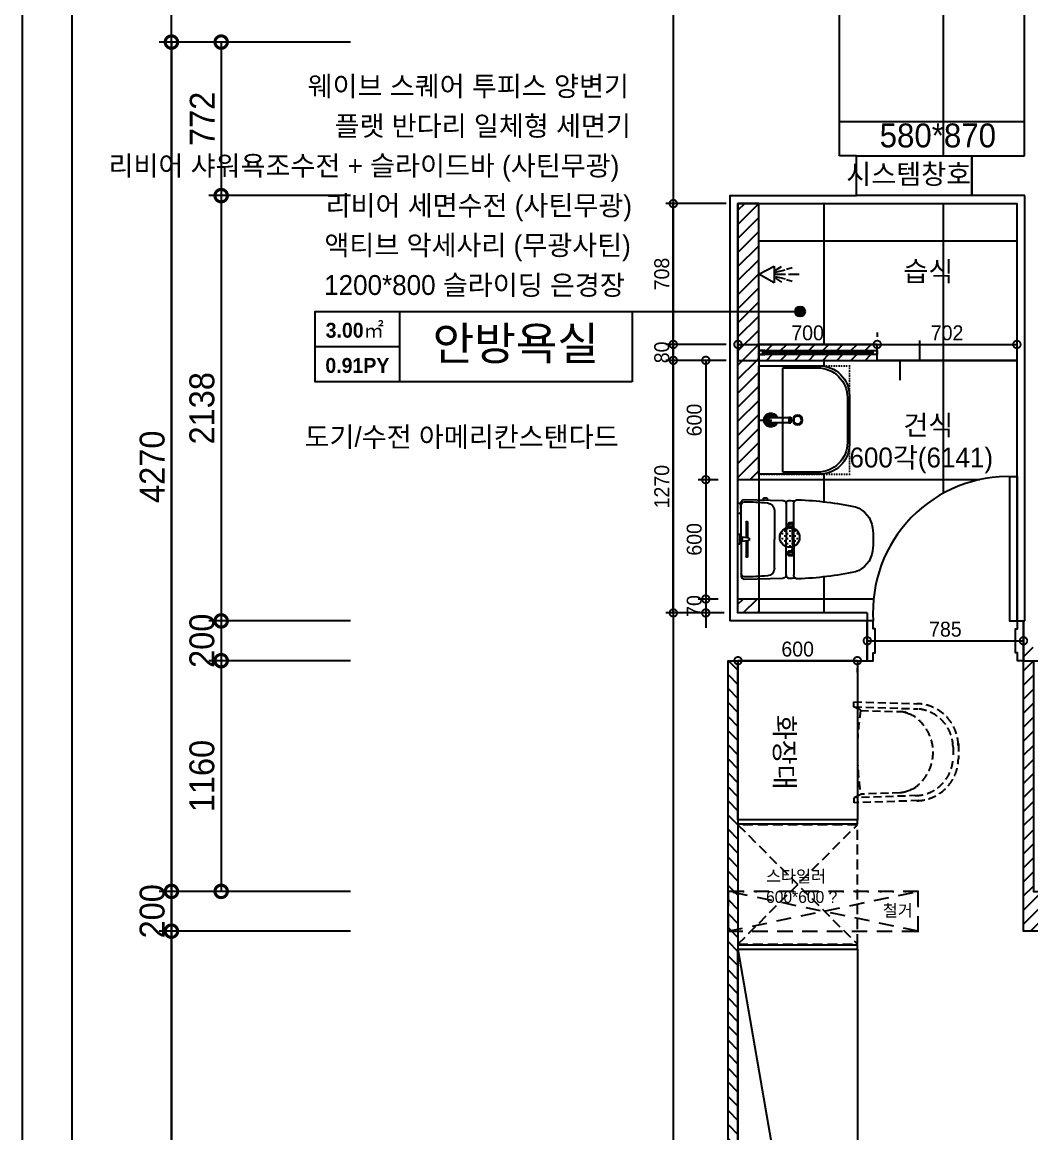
# Model space of a CAD drawing. Header units: inches. Extents: x 15866 to 103813, y -56635 to -28561.
# Drawn here: x 16366 to 21436, y -37636 to -32053 of the extents above; entities that cross this region are included whole.
import ezdxf
from ezdxf.enums import TextEntityAlignment as Align

# ---------------------------------------------------------------- set-up
doc = ezdxf.new("R2010")
doc.units = ezdxf.units.IN
doc.header["$LTSCALE"] = 50
doc.header["$MEASUREMENT"] = 0
for name, pattern in [('DASHEDX2', [1.5, 1, -0.5]), ('DH-HID2', [1.2, 0.8, -0.4]), ('DOT', [0.25, 0, -0.25]), ('HID', [2.5, 1.5, -1]), ('HIDDEN', [0.375, 0.25, -0.125])]:
    doc.linetypes.add(name, pattern=pattern)
for name, color, linetype in [('0-ELC TEXT', 7, 'Continuous'), ('03-TEXT', 3, 'Continuous'), ('03-WAL NEW', 3, 'Continuous'), ('04-WIN', 4, 'Continuous'), ('06-FUR', 6, 'Continuous'), ('07-DIM WAL', 5, 'Continuous'), ('08-HAT', 8, 'Continuous'), ('2-con', 2, 'Continuous'), ('3.기호.계단선', 30, 'Continuous'), ('BATH', 4, 'Continuous'), ('CO-BATH', 6, 'Continuous'), ('CO-DO-FR', 7, 'Continuous'), ('CO-DOOR', 8, 'Continuous'), ('fin', 5, 'Continuous'), ('FORM(YOURNAME)-11', 1, 'Continuous'), ('FU-FURM', 251, 'DH-HID2'), ('HL', 6, 'HIDDEN'), ('TOILET-1', 6, 'Continuous')]:
    doc.layers.add(name, color=color, linetype=linetype)
doc.styles.add('YOURNAME', font='HY울릉도M.TTF')
doc.styles.add('넥슨고딕', font='NEXONLv1GothicBold.ttf')
doc.styles.add('스타일1', font='HY울릉도M.TTF')
doc.styles.add('코레일둥고', font='Korail_Round_Gothic_Medium.ttf')
doc.dimstyles.new('30', dxfattribs={"dimscale": 30, "dimtxt": 2.5, "dimasz": 2.5, "dimexe": 1.25, "dimexo": 2, "dimtad": 1, "dimdec": 0, "dimtxsty": '스타일1', "dimblk": 'DOTSMALL', "dimcen": 2.5, "dimclrd": 1, "dimclre": 1, "dimclrt": 7, "dimadec": 0, "dimazin": 0, "dimtfac": 1, "dimtdec": 0, "dimtix": 1, "dimtmove": 0, "dimatfit": 3, "dimldrblk": 'DOTSMALL', "dimfxl": 1.25, "dimarcsym": 0})
doc.dimstyles.new('50', dxfattribs={"dimscale": 50, "dimtxt": 2.5, "dimasz": 2.5, "dimexe": 1.25, "dimexo": 2, "dimtad": 1, "dimdec": 0, "dimtxsty": '스타일1', "dimblk": 'DOTSMALL', "dimcen": 2.5, "dimclrd": 1, "dimclre": 1, "dimclrt": 2, "dimadec": 0, "dimazin": 0, "dimtfac": 1, "dimtdec": 0, "dimtix": 1, "dimtmove": 0, "dimatfit": 3, "dimldrblk": 'DOTSMALL', "dimfxl": 1.25, "dimarcsym": 0})
pattern_1 = [(45, (0, 0), (-35.35534, 35.35534), [])]
pattern_2 = [(0, (23997, -31952.56), (0, 600), []), (90, (23997, -31952.56), (-600, 4e-14), [])]

# ---------------------------------------------------------------- blocks, each defined once
blk = doc.blocks.new('FORM-PLAN')
at = {"layer": 'Defpoints', "color": 158}
for points in [[(-71444, -2285), (10556, -2285), (10556, 55115), (-71444, 55115)], [(-69444, 53115), (-64, 53115), (-64, 1215), (-69444, 1215)]]:
    blk.add_lwpolyline(points, close=True, dxfattribs=at)
at = {"layer": 'FORM(YOURNAME)-11', "color": 250}
blk.add_lwpolyline([(-72444, -3285), (11556, -3285), (11556, 56115), (-72444, 56115)], close=True, dxfattribs=at)
at = {"layer": 'FORM(YOURNAME)-11', "color": 3, "style": 'YOURNAME'}
for tag, height, p in [('1', 450, (9905, 18188)), ('2', 450, (9905, 17544)), ('3', 450, (9905, 16257)), ('4', 450, (9905, 14326)), ('5', 515, (9905, 12009)), ('6', 515, (9905, 9757)), ('7', 515, (9905, 7504)), ('8', 515, (9905, 5252)), ('9', 515, (9905, 2999)), ('10', 515, (5655, 811)), ('11', 515, (9905, 747)), ('12', 515, (5655, -1441)), ('13', 515, (9905, -1441))]:
    blk.add_attdef(tag, text='', height=height, dxfattribs=at).set_placement(p, align=Align.MIDDLE_RIGHT)
blk = doc.blocks.new('vudausewh')
at = {"layer": '3.기호.계단선'}
h = blk.add_hatch(dxfattribs=at)
h.set_pattern_fill('CROSS', color=256, scale=50)
h.set_pattern_definition([(0, (11060, 1777), (12.5, 12.5), [6.25, -18.75]), (90, (11063.125, 1773.875), (-12.5, 12.5), [6.25, -18.75])])
edge = h.paths.add_edge_path()
edge.add_arc((20224, -34642.6), 50, -180, 180, ccw=False)
at = {"layer": '04-WIN'}
blk.add_lwpolyline([(21139, -32924.6), (20559, -32924.6), (20559, -32723.7), (21139, -32723.7)], close=True, dxfattribs=at)
at = {"layer": '2-con'}
for p, q in [((19639, -30697.6), (19639, -41674.6)), ((20474, -32723.7), (20474, -31687.6)), ((21404, -32723.7), (21404, -31952.6)), ((20559, -32723.7), (20474, -32723.7)), ((20559, -32924.6), (20559, -32723.7)), ((21139, -32924.6), (21139, -32723.7)), ((21139, -32723.7), (21404, -32723.7)), ((21406, -32924.6), (21139, -32924.6)), ((21406, -35062.6), (21406, -32924.6)), ((20614, -35262.6), (20614, -35062.6)), ((19914, -40202.6), (19914, -35262.6)), ((19914, -35262.6), (20614, -35262.6))]:
    blk.add_line(p, q, dxfattribs=at)
for points in [[(20614, -35062.6), (19924, -35062.6), (19924, -32924.6), (20559, -32924.6)], [(21399, -35262.6), (21399, -35062.6), (21406, -35062.6)], [(21399, -35262.6), (22394, -35262.6), (22394, -35127.6), (21582, -35127.6)]]:
    blk.add_lwpolyline(points, dxfattribs=at)
at = {"layer": '3.기호.계단선', "color": 10, "linetype": 'DOT', "ltscale": 5}
blk.add_lwpolyline([(20869, -36422.6), (19914, -36422.6), (19914, -36622.6), (20869, -36622.6)], close=True, dxfattribs=at)
at = {"layer": '3.기호.계단선'}
blk.add_circle((20224, -34642.6), 50, dxfattribs=at)
at = {"layer": '04-WIN', "style": '코레일둥고'}
blk.add_text('580*870', height=120, dxfattribs=at).set_placement((20676.1, -32681.8))
blk = doc.blocks.new('_DOTSMALL')
at = {"color": 0, "linetype": 'ByBlock', "const_width": 0.5}
blk.add_lwpolyline([(-0.0625, 0, 1), (0.0625, 0, 1)], format="xyb", close=True, dxfattribs=at)
blk = doc.blocks.new('*D38')
at = {"layer": '07-DIM WAL', "color": 1, "lineweight": -2, "transparency": 16777216}
for p, q in [((20614, -35162.6), (21399, -35162.6)), ((20614, -35222.6), (20614, -35200.1)), ((21399, -35222.6), (21399, -35200.1))]:
    blk.add_line(p, q, dxfattribs=at)
at = {"layer": 'Defpoints', "color": 0, "transparency": 16777216}
for p in [(20614, -35162.6), (21399, -35162.6), (21399, -35162.6)]:
    blk.add_point(p, dxfattribs=at)
at = {"layer": '07-DIM WAL', "color": 1, "lineweight": -2, "transparency": 16777216, "xscale": 75, "yscale": 75, "zscale": 75, "rotation": 180}
blk.add_blockref('_DOTSMALL', (20614, -35162.6), dxfattribs=at)
at = {"layer": '07-DIM WAL', "color": 1, "lineweight": -2, "transparency": 16777216, "xscale": 75, "yscale": 75, "zscale": 75}
blk.add_blockref('_DOTSMALL', (21399, -35162.6), dxfattribs=at)
at = {"layer": '07-DIM WAL', "color": 7, "transparency": 16777216, "insert": (21006.5, -35104.8), "char_height": 75, "attachment_point": 5, "style": '스타일1'}
blk.add_mtext('785', dxfattribs=at)
blk = doc.blocks.new('F-122')
at = {"layer": 'FU-FURM'}
for p, q in [((-44.5, 507.6), (33.4, 507.7)), ((-26.5, 482.3), (26.6, 482.3)), ((-253.8, -17.2), (-244.1, 296.9)), ((-228.4, -17.2), (-218.5, 303.3)), ((-183.3, 281.4), (-185.5, 277.2)), ((182.6, 281.9), (184.8, 277.6)), ((217.8, 301.5), (228.5, -16.6)), ((243, 308.1), (253.9, -16.6)), ((-203.2, 225.1), (-203.6, 221.9)), ((-202.7, 228.2), (-203.2, 225.1)), ((-202.1, 231.5), (-202.7, 228.2)), ((-201.3, 234.9), (-202.1, 231.5)), ((-200.3, 238.5), (-201.3, 234.9)), ((-199.2, 242.4), (-200.3, 238.5)), ((-197.7, 246.9), (-199.2, 242.4)), ((-196, 251.7), (-197.7, 246.9)), ((-194.1, 256.9), (-196, 251.7)), ((-192.1, 262.1), (-194.1, 256.9)), ((-189.9, 267.4), (-192.1, 262.1)), ((-187.7, 272.4), (-189.9, 267.4)), ((-185.5, 277.2), (-187.7, 272.4)), ((184.8, 277.6), (187.1, 272.9)), ((187.1, 272.9), (189.3, 267.8)), ((189.3, 267.8), (191.4, 262.6)), ((191.4, 262.6), (193.5, 257.3)), ((193.5, 257.3), (195.4, 252.2)), ((195.4, 252.2), (197.1, 247.4)), ((197.1, 247.4), (198.6, 242.9)), ((198.6, 242.9), (199.8, 239)), ((199.8, 239), (200.7, 235.4)), ((200.7, 235.4), (201.5, 232)), ((201.5, 232), (202.1, 228.7)), ((202.1, 228.7), (202.6, 225.6)), ((202.6, 225.6), (203, 222.4)), ((-210.5, 16.6), (-204.3, 215.2)), ((-203.9, 218.6), (-204.3, 215.2)), ((-203.6, 221.9), (-203.9, 218.6)), ((203, 222.4), (203.4, 219.1)), ((203.4, 219.1), (203.8, 215.7)), ((203.8, 215.7), (210.4, 17.1)), ((-211.6, 16.7), (-228.4, -17.2)), ((211.5, 17.2), (228.5, -16.6)), ((-228.4, -17.2), (-253.8, -17.2)), ((253.9, -16.6), (228.5, -16.6))]:
    blk.add_line(p, q, dxfattribs=at)
for centre, radius, start, end in [((-30.8, 294), 213.6, 90.9092, 178.7855), ((30.1, 294.1), 213.6, 1.3567, 89.233), ((-24.5, 286.7), 194.3, 90.9092, 178.7854), ((23.8, 286.8), 194.3, 1.3565, 89.233), ((-0.2, 162.3), 218.5, 33.195, 146.9472), ((-0.2, 162.3), 218.5, 158.3494, 158.4722), ((-0.2, 162.3), 218.5, 21.67, 21.7928), ((-1.7, 1330.6), 1330.6, 260.9232, 279.2189)]:
    blk.add_arc(centre, radius, start, end, dxfattribs=at)
blk = doc.blocks.new('AC-8')
at = {"layer": 'BATH'}
for p, q in [((-50.8, 54), (-0.1, 142.7)), ((-0.1, 142.7), (45.4, 54)), ((45.4, 54), (-50.8, 54)), ((-24.7, 46.5), (-46.3, 12.2)), ((-13.5, 47.3), (-27.7, -7.9)), ((-1.6, 49.5), (-1.6, -10.8)), ((10.4, 47.3), (24.5, -7.9)), ((21.6, 46.5), (43.2, 12.2)), ((-31.4, -16.2), (-41.1, -49)), ((-1.6, -27.3), (-1.6, -88.5)), ((28.3, -16.2), (38, -49))]:
    blk.add_line(p, q, dxfattribs=at)
blk = doc.blocks.new('A$C4B2D31F0')
at = {"layer": 'fin', "color": 4}
for p, q in [((185, 690.9), (20.4, 690.9)), ((37.2, 692.3), (24.7, 692.3)), ((37.2, 692.3), (49.7, 692.3)), ((200.9, 690.9), (365.5, 690.9)), ((47.7, 523.7), (192.9, 523.7)), ((338.2, 523.7), (192.9, 523.7)), ((12.6, 465.9), (192.9, 465.9)), ((373.3, 465.9), (192.9, 465.9)), ((192.9, 426.6), (13.7, 426.6)), ((192.9, 426.6), (372.2, 426.6))]:
    blk.add_line(p, q, dxfattribs=at)
for points in [[(20.4, 690.9), (7.9, 690.9, 0.421209), (-7.1, 675.5), (-2.4, 480.5, 0.001659)], [(365.5, 690.9), (378, 690.9, -0.421209), (392.9, 675.5), (388.3, 480.5, -0.001659)], [(12.6, 465.9, 0.371724), (-1.8, 451.2, 0.003515), (-1, 420.3, 0.320541)], [(373.3, 465.9, -0.371724), (387.7, 451.2, -0.003515), (386.9, 420.3, -0.320541)]]:
    blk.add_lwpolyline(points, format="xyb", dxfattribs=at)
for centre, radius, start, end in [((1004.3, 663.1), 1000, 179.3116, 185.9437), ((20.4, 674.9), 16, 90, 179.3116), ((24.7, 707.3), 15, 180, 270), ((49.7, 707.3), 15, 270, 0), ((365.5, 674.9), 16, 0.6884, 90), ((-618.4, 663.1), 1000, 354.0563, 0.6884), ((49.4, 563.7), 40, 185.9437, 267.5129), ((336.5, 563.7), 40, 272.4871, 354.0563), ((12.6, 480.9), 15, 181.3651, 270), ((373.3, 480.9), 15, 270, 358.6349), ((13.7, 406.6), 20, 90, 182.3333), ((1838.6, 488.1), 1846.7, 182.5538, 191.5978), ((-1452.7, 488.1), 1846.7, 348.4022, 357.4462), ((372.2, 406.6), 20, 357.6667, 90), ((148.7, 156.2), 125.5, 198.2964, 263.4241), ((237.2, 156.2), 125.5, 276.5759, 341.7036), ((192.9, 433.2), 405.9, 261.6993, 270), ((192.9, 433.2), 405.9, 270, 278.3007)]:
    blk.add_arc(centre, radius, start, end, dxfattribs=at)
at = {"layer": 'HL', "linetype": 'Continuous'}
for p, q in [((168.9, 697.3), (168.9, 707.3)), ((168.9, 697.3), (216.9, 697.3)), ((186, 692.5), (180.6, 697.3)), ((181.6, 685.5), (186, 692.5)), ((187, 651.2), (181.6, 685.5)), ((181.6, 685.5), (204.3, 685.5)), ((186, 692.5), (199.9, 692.5)), ((198.9, 651.2), (204.3, 685.5)), ((199.9, 692.5), (205.3, 697.3)), ((204.3, 685.5), (199.9, 692.5)), ((216.9, 697.3), (216.9, 707.3)), ((106.4, 666.3), (184.4, 666.3)), ((106.4, 659.3), (185.5, 659.3)), ((187, 651.2), (198.9, 651.2)), ((200.4, 659.3), (279.4, 659.3)), ((201.4, 666.3), (279.4, 666.3)), ((-16, 576.9), (-16, 564.8)), ((-12, 580.9), (-4.8, 580.9)), ((-12, 560.8), (-4.3, 560.8)), ((192.9, 433.7), (146.6, 433.7)), ((192.9, 433.7), (239.3, 433.7))]:
    blk.add_line(p, q, dxfattribs=at)
for points in [[(110.4, 426.6), (110.4, 450.8, -0.414214), (114.4, 454.8), (130.9, 454.8, -0.414214), (134.9, 450.8), (134.9, 435.2), (134.9, 426.6)], [(275.5, 426.6), (275.5, 450.8, 0.414214), (271.5, 454.8), (255, 454.8, 0.414214), (251, 450.8), (251, 435.2), (251, 426.6)], [(134.9, 435.2), (144.6, 435.2, -0.414214), (146.6, 433.2), (146.6, 426.6)], [(251, 435.2), (241.3, 435.2, 0.414214), (239.3, 433.2), (239.3, 426.6)]]:
    blk.add_lwpolyline(points, format="xyb", dxfattribs=at)
for centre in [(122.9, 440.9), (262.9, 440.9)]:
    blk.add_circle(centre, 8, dxfattribs=at)
for centre, radius, start, end in [((106.4, 662.8), 3.5, 90, 270), ((279.4, 662.8), 3.5, 270, 90), ((-12, 576.9), 4, 90, 180), ((-12, 564.8), 4, 180, 270)]:
    blk.add_arc(centre, radius, start, end, dxfattribs=at)
blk = doc.blocks.new('B-003')
blk.add_line((0, 0), (0, -65))
at = {"layer": 'CO-BATH'}
for p, q in [((272.5, 0), (-272.5, 0)), ((272.5, -305), (272.5, 0)), ((-272.5, 0), (-272.5, -305)), ((-122.5, -455), (122.5, -455))]:
    blk.add_line(p, q, dxfattribs=at)
at = {"layer": 'CO-BATH', "color": 8}
for p, q in [((-12.5, -60), (-12.5, -150.5)), ((12.5, -60), (12.5, -150.5)), ((-262.5, -120), (-262.5, -295)), ((262.5, -120), (-262.5, -120)), ((-14.5, -155.5), (-14.5, -160.5)), ((-14.5, -160.5), (14.5, -160.5)), ((-13.5, -150.5), (-13.5, -155.5)), ((13.5, -150.5), (13.5, -155.5)), ((14.5, -155.5), (14.5, -160.5)), ((262.5, -295), (262.5, -120)), ((-112.5, -445), (112.5, -445))]:
    blk.add_line(p, q, dxfattribs=at)
at = {"layer": 'CO-BATH', "color": 251}
for p, q in [((-14.5, -155.5), (14.5, -155.5)), ((-13.5, -150.5), (13.5, -150.5))]:
    blk.add_line(p, q, dxfattribs=at)
at = {"layer": 'CO-BATH', "color": 8, "linetype": 'DOT'}
blk.add_lwpolyline([(-272.5, -455), (272.5, -455), (272.5, 0), (-272.5, 0)], close=True, dxfattribs=at)
at = {"layer": 'CO-BATH', "color": 8}
blk.add_circle((0, -195), 25, dxfattribs=at)
at = {"layer": 'CO-BATH', "color": 251}
blk.add_circle((0, -195), 20, dxfattribs=at)
at = {"layer": 'CO-BATH', "color": 8}
for centre, radius, start, end in [((0, -60), 35, 290.9248, 249.0751), ((0, -60), 12.5, 360, 180), ((-112.5, -295), 150, 180, 270), ((112.5, -295), 150, 270, 0)]:
    blk.add_arc(centre, radius, start, end, dxfattribs=at)
at = {"layer": 'CO-BATH', "color": 251}
for radius, start, end in [(30, 294.6243, 245.3757), (25, 300, 240), (18, 313.9829, 226.017)]:
    blk.add_arc((0, -60), radius, start, end, dxfattribs=at)
at = {"layer": 'CO-BATH'}
for centre, start, end in [((-122.5, -305), 180, 270), ((122.5, -305), 270, 0)]:
    blk.add_arc(centre, 150, start, end, dxfattribs=at)
blk = doc.blocks.new('*D50')
at = {"layer": '07-DIM WAL', "color": 1, "lineweight": -2, "transparency": 16777216}
for p, q in [((18016.5, -32152.6), (17054, -32152.6)), ((17116.5, -32152.6), (17116.5, -36422.6)), ((18016.5, -36422.6), (17054, -36422.6))]:
    blk.add_line(p, q, dxfattribs=at)
at = {"layer": 'Defpoints', "color": 0, "transparency": 16777216}
for p in [(18116.5, -32152.6), (17116.5, -36422.6), (18116.5, -36422.6)]:
    blk.add_point(p, dxfattribs=at)
at = {"layer": '07-DIM WAL', "color": 1, "lineweight": -2, "transparency": 16777216, "xscale": 125, "yscale": 125, "zscale": 125}
for p, rotation in [((17116.5, -32152.6), 90), ((17116.5, -36422.6), 270)]:
    blk.add_blockref('_DOTSMALL', p, dxfattribs=dict(at, rotation=rotation))
at = {"layer": '07-DIM WAL', "color": 2, "transparency": 16777216, "insert": (17020.2, -34287.6), "char_height": 125, "attachment_point": 5, "rotation": 90, "style": '스타일1'}
blk.add_mtext('4270', dxfattribs=at)
blk = doc.blocks.new('*D51')
at = {"layer": '07-DIM WAL', "color": 1, "lineweight": -2, "transparency": 16777216}
for p, q in [((18016.5, -32152.6), (17304, -32152.6)), ((17366.5, -32152.6), (17366.5, -32924.6)), ((18016.5, -32924.6), (17304, -32924.6))]:
    blk.add_line(p, q, dxfattribs=at)
at = {"layer": 'Defpoints', "color": 0, "transparency": 16777216}
for p in [(18116.5, -32152.6), (17366.5, -32924.6), (18116.5, -32924.6)]:
    blk.add_point(p, dxfattribs=at)
at = {"layer": '07-DIM WAL', "color": 1, "lineweight": -2, "transparency": 16777216, "xscale": 125, "yscale": 125, "zscale": 125}
for p, rotation in [((17366.5, -32152.6), 90), ((17366.5, -32924.6), 270)]:
    blk.add_blockref('_DOTSMALL', p, dxfattribs=dict(at, rotation=rotation))
at = {"layer": '07-DIM WAL', "color": 2, "transparency": 16777216, "insert": (17271.4, -32538.6), "char_height": 125, "attachment_point": 5, "rotation": 90, "style": '스타일1'}
blk.add_mtext('772', dxfattribs=at)
blk = doc.blocks.new('*D52')
at = {"layer": '07-DIM WAL', "color": 1, "lineweight": -2, "transparency": 16777216}
for p, q in [((18016.5, -32924.6), (17304, -32924.6)), ((17366.5, -32924.6), (17366.5, -35062.6)), ((18016.5, -35062.6), (17304, -35062.6))]:
    blk.add_line(p, q, dxfattribs=at)
at = {"layer": 'Defpoints', "color": 0, "transparency": 16777216}
for p in [(18116.5, -32924.6), (17366.5, -35062.6), (18116.5, -35062.6)]:
    blk.add_point(p, dxfattribs=at)
at = {"layer": '07-DIM WAL', "color": 1, "lineweight": -2, "transparency": 16777216, "xscale": 125, "yscale": 125, "zscale": 125}
for p, rotation in [((17366.5, -32924.6), 90), ((17366.5, -35062.6), 270)]:
    blk.add_blockref('_DOTSMALL', p, dxfattribs=dict(at, rotation=rotation))
at = {"layer": '07-DIM WAL', "color": 2, "transparency": 16777216, "insert": (17270.2, -33993.6), "char_height": 125, "attachment_point": 5, "rotation": 90, "style": '스타일1'}
blk.add_mtext('2138', dxfattribs=at)
blk = doc.blocks.new('*D53')
at = {"layer": '07-DIM WAL', "color": 1, "lineweight": -2, "transparency": 16777216}
for p, q in [((17366.5, -34937.6), (17366.5, -35387.6)), ((18016.5, -35062.6), (17304, -35062.6)), ((18016.5, -35262.6), (17304, -35262.6))]:
    blk.add_line(p, q, dxfattribs=at)
at = {"layer": 'Defpoints', "color": 0, "transparency": 16777216}
for p in [(18116.5, -35062.6), (17366.5, -35262.6), (18116.5, -35262.6)]:
    blk.add_point(p, dxfattribs=at)
at = {"layer": '07-DIM WAL', "color": 1, "lineweight": -2, "transparency": 16777216, "xscale": 125, "yscale": 125, "zscale": 125}
for p, rotation in [((17366.5, -35062.6), 270), ((17366.5, -35262.6), 90)]:
    blk.add_blockref('_DOTSMALL', p, dxfattribs=dict(at, rotation=rotation))
at = {"layer": '07-DIM WAL', "color": 2, "transparency": 16777216, "insert": (17270.2, -35162.6), "char_height": 125, "attachment_point": 5, "rotation": 90, "style": '스타일1'}
blk.add_mtext('200', dxfattribs=at)
blk = doc.blocks.new('*D54')
at = {"layer": '07-DIM WAL', "color": 1, "lineweight": -2, "transparency": 16777216}
for p, q in [((18016.5, -35262.6), (17304, -35262.6)), ((17366.5, -35262.6), (17366.5, -36422.6)), ((18016.5, -36422.6), (17304, -36422.6))]:
    blk.add_line(p, q, dxfattribs=at)
at = {"layer": 'Defpoints', "color": 0, "transparency": 16777216}
for p in [(18116.5, -35262.6), (17366.5, -36422.6), (18116.5, -36422.6)]:
    blk.add_point(p, dxfattribs=at)
at = {"layer": '07-DIM WAL', "color": 1, "lineweight": -2, "transparency": 16777216, "xscale": 125, "yscale": 125, "zscale": 125}
for p, rotation in [((17366.5, -35262.6), 90), ((17366.5, -36422.6), 270)]:
    blk.add_blockref('_DOTSMALL', p, dxfattribs=dict(at, rotation=rotation))
at = {"layer": '07-DIM WAL', "color": 2, "transparency": 16777216, "insert": (17270.2, -35842.6), "char_height": 125, "attachment_point": 5, "rotation": 90, "style": '스타일1'}
blk.add_mtext('1160', dxfattribs=at)
blk = doc.blocks.new('*D55')
at = {"layer": '07-DIM WAL', "color": 1, "lineweight": -2, "transparency": 16777216}
for p, q in [((17116.5, -36297.6), (17116.5, -36747.6)), ((18016.5, -36422.6), (17054, -36422.6)), ((18016.5, -36622.6), (17054, -36622.6))]:
    blk.add_line(p, q, dxfattribs=at)
at = {"layer": 'Defpoints', "color": 0, "transparency": 16777216}
for p in [(18116.5, -36422.6), (17116.5, -36622.6), (18116.5, -36622.6)]:
    blk.add_point(p, dxfattribs=at)
at = {"layer": '07-DIM WAL', "color": 1, "lineweight": -2, "transparency": 16777216, "xscale": 125, "yscale": 125, "zscale": 125}
for p, rotation in [((17116.5, -36422.6), 270), ((17116.5, -36622.6), 90)]:
    blk.add_blockref('_DOTSMALL', p, dxfattribs=dict(at, rotation=rotation))
at = {"layer": '07-DIM WAL', "color": 2, "transparency": 16777216, "insert": (17020.2, -36522.6), "char_height": 125, "attachment_point": 5, "rotation": 90, "style": '스타일1'}
blk.add_mtext('200', dxfattribs=at)
blk = doc.blocks.new('*D56')
at = {"layer": '07-DIM WAL', "color": 1, "lineweight": -2, "transparency": 16777216}
for p, q in [((18016.5, -36622.6), (17054, -36622.6)), ((17116.5, -36622.6), (17116.5, -40202.6)), ((18016.5, -40202.6), (17054, -40202.6))]:
    blk.add_line(p, q, dxfattribs=at)
at = {"layer": 'Defpoints', "color": 0, "transparency": 16777216}
for p in [(18116.5, -36622.6), (17116.5, -40202.6), (18116.5, -40202.6)]:
    blk.add_point(p, dxfattribs=at)
at = {"layer": '07-DIM WAL', "color": 1, "lineweight": -2, "transparency": 16777216, "xscale": 125, "yscale": 125, "zscale": 125}
for p, rotation in [((17116.5, -36622.6), 90), ((17116.5, -40202.6), 270)]:
    blk.add_blockref('_DOTSMALL', p, dxfattribs=dict(at, rotation=rotation))
at = {"layer": '07-DIM WAL', "color": 2, "transparency": 16777216, "insert": (17020.2, -38412.6), "char_height": 125, "attachment_point": 5, "rotation": 90, "style": '스타일1'}
blk.add_mtext('3580', dxfattribs=at)
blk = doc.blocks.new('*D124')
at = {"layer": '07-DIM WAL', "color": 1, "lineweight": -2, "transparency": 16777216}
for p, q in [((20564, -35262.6), (19964, -35262.6)), ((19964, -35322.6), (19964, -35300.1)), ((20564, -35322.6), (20564, -35300.1))]:
    blk.add_line(p, q, dxfattribs=at)
at = {"layer": 'Defpoints', "color": 0, "transparency": 16777216}
for p in [(19964, -35262.6), (19964, -35262.6), (20564, -35262.6)]:
    blk.add_point(p, dxfattribs=at)
at = {"layer": '07-DIM WAL', "color": 1, "lineweight": -2, "transparency": 16777216, "xscale": 75, "yscale": 75, "zscale": 75, "rotation": 180}
blk.add_blockref('_DOTSMALL', (19964, -35262.6), dxfattribs=at)
at = {"layer": '07-DIM WAL', "color": 1, "lineweight": -2, "transparency": 16777216, "xscale": 75, "yscale": 75, "zscale": 75}
blk.add_blockref('_DOTSMALL', (20564, -35262.6), dxfattribs=at)
at = {"layer": '07-DIM WAL', "color": 7, "transparency": 16777216, "insert": (20264, -35204.8), "char_height": 75, "attachment_point": 5, "style": '스타일1'}
blk.add_mtext('600', dxfattribs=at)
blk = doc.blocks.new('*D133')
at = {"layer": '07-DIM WAL', "color": 1, "lineweight": -2, "transparency": 16777216}
for p, q in [((19639, -33827.6), (19639, -33597.6)), ((19904, -33672.6), (19601.5, -33672.6)), ((19904, -33752.6), (19601.5, -33752.6))]:
    blk.add_line(p, q, dxfattribs=at)
at = {"layer": 'Defpoints', "color": 0, "transparency": 16777216}
for p in [(19639, -33672.6), (19964, -33672.6), (19964, -33752.6)]:
    blk.add_point(p, dxfattribs=at)
at = {"layer": '07-DIM WAL', "color": 1, "lineweight": -2, "transparency": 16777216, "xscale": 75, "yscale": 75, "zscale": 75}
for p, rotation in [((19639, -33672.6), 270), ((19639, -33752.6), 90)]:
    blk.add_blockref('_DOTSMALL', p, dxfattribs=dict(at, rotation=rotation))
at = {"layer": '07-DIM WAL', "color": 7, "transparency": 16777216, "insert": (19581.2, -33712.6), "char_height": 75, "attachment_point": 5, "rotation": 90, "style": '스타일1'}
blk.add_mtext('80', dxfattribs=at)
blk = doc.blocks.new('*D134')
at = {"layer": '07-DIM WAL', "color": 1, "lineweight": -2, "transparency": 16777216}
for p, q in [((19904, -32964.6), (19601.5, -32964.6)), ((19639, -33672.6), (19639, -32964.6)), ((19904, -33672.6), (19601.5, -33672.6))]:
    blk.add_line(p, q, dxfattribs=at)
at = {"layer": 'Defpoints', "color": 0, "transparency": 16777216}
for p in [(19639, -32964.6), (19964, -32964.6), (19964, -33672.6)]:
    blk.add_point(p, dxfattribs=at)
at = {"layer": '07-DIM WAL', "color": 1, "lineweight": -2, "transparency": 16777216, "xscale": 75, "yscale": 75, "zscale": 75}
for p, rotation in [((19639, -32964.6), 90), ((19639, -33672.6), 270)]:
    blk.add_blockref('_DOTSMALL', p, dxfattribs=dict(at, rotation=rotation))
at = {"layer": '07-DIM WAL', "color": 7, "transparency": 16777216, "insert": (19581.2, -33318.6), "char_height": 75, "attachment_point": 5, "rotation": 90, "style": '스타일1'}
blk.add_mtext('708', dxfattribs=at)
blk = doc.blocks.new('*D135')
at = {"layer": '07-DIM WAL', "color": 1, "lineweight": -2, "transparency": 16777216}
for p, q in [((19864, -33752.6), (19764.7, -33752.6)), ((19802.2, -33752.6), (19802.2, -34352.6)), ((19864, -34352.6), (19764.7, -34352.6))]:
    blk.add_line(p, q, dxfattribs=at)
at = {"layer": 'Defpoints', "color": 0, "transparency": 16777216}
for p in [(19924, -33752.6), (19802.2, -34352.6), (19924, -34352.6)]:
    blk.add_point(p, dxfattribs=at)
at = {"layer": '07-DIM WAL', "color": 1, "lineweight": -2, "transparency": 16777216, "xscale": 75, "yscale": 75, "zscale": 75}
for p, rotation in [((19802.2, -33752.6), 90), ((19802.2, -34352.6), 270)]:
    blk.add_blockref('_DOTSMALL', p, dxfattribs=dict(at, rotation=rotation))
at = {"layer": '07-DIM WAL', "color": 7, "transparency": 16777216, "insert": (19744.4, -34052.6), "char_height": 75, "attachment_point": 5, "rotation": 90, "style": '스타일1'}
blk.add_mtext('600', dxfattribs=at)
blk = doc.blocks.new('*D136')
at = {"layer": '07-DIM WAL', "color": 1, "lineweight": -2, "transparency": 16777216}
for p, q in [((19864, -34352.6), (19764.7, -34352.6)), ((19802.2, -34352.6), (19802.2, -34952.6)), ((19864, -34952.6), (19764.7, -34952.6))]:
    blk.add_line(p, q, dxfattribs=at)
at = {"layer": 'Defpoints', "color": 0, "transparency": 16777216}
for p in [(19924, -34352.6), (19802.2, -34952.6), (19924, -34952.6)]:
    blk.add_point(p, dxfattribs=at)
at = {"layer": '07-DIM WAL', "color": 1, "lineweight": -2, "transparency": 16777216, "xscale": 75, "yscale": 75, "zscale": 75}
for p, rotation in [((19802.2, -34352.6), 90), ((19802.2, -34952.6), 270)]:
    blk.add_blockref('_DOTSMALL', p, dxfattribs=dict(at, rotation=rotation))
at = {"layer": '07-DIM WAL', "color": 7, "transparency": 16777216, "insert": (19744.4, -34652.6), "char_height": 75, "attachment_point": 5, "rotation": 90, "style": '스타일1'}
blk.add_mtext('600', dxfattribs=at)
blk = doc.blocks.new('*D137')
at = {"layer": '07-DIM WAL', "color": 1, "lineweight": -2, "transparency": 16777216}
for p, q in [((19802.2, -34877.6), (19802.2, -35097.6)), ((19864, -34952.6), (19764.7, -34952.6)), ((19864, -35022.6), (19764.7, -35022.6))]:
    blk.add_line(p, q, dxfattribs=at)
at = {"layer": 'Defpoints', "color": 0, "transparency": 16777216}
for p in [(19924, -34952.6), (19802.2, -35022.6), (19924, -35022.6)]:
    blk.add_point(p, dxfattribs=at)
at = {"layer": '07-DIM WAL', "color": 1, "lineweight": -2, "transparency": 16777216, "xscale": 75, "yscale": 75, "zscale": 75}
for p, rotation in [((19802.2, -34952.6), 270), ((19802.2, -35022.6), 90)]:
    blk.add_blockref('_DOTSMALL', p, dxfattribs=dict(at, rotation=rotation))
at = {"layer": '07-DIM WAL', "color": 7, "transparency": 16777216, "insert": (19744.4, -34987.6), "char_height": 75, "attachment_point": 5, "rotation": 90, "style": '스타일1'}
blk.add_mtext('70', dxfattribs=at)
blk = doc.blocks.new('*D138')
at = {"layer": '07-DIM WAL', "color": 1, "lineweight": -2, "transparency": 16777216}
for p, q in [((19904, -33752.6), (19601.5, -33752.6)), ((19639, -35022.6), (19639, -33752.6)), ((19894, -35022.6), (19601.5, -35022.6))]:
    blk.add_line(p, q, dxfattribs=at)
at = {"layer": 'Defpoints', "color": 0, "transparency": 16777216}
for p in [(19639, -33752.6), (19964, -33752.6), (19954, -35022.6)]:
    blk.add_point(p, dxfattribs=at)
at = {"layer": '07-DIM WAL', "color": 1, "lineweight": -2, "transparency": 16777216, "xscale": 75, "yscale": 75, "zscale": 75}
for p, rotation in [((19639, -33752.6), 90), ((19639, -35022.6), 270)]:
    blk.add_blockref('_DOTSMALL', p, dxfattribs=dict(at, rotation=rotation))
at = {"layer": '07-DIM WAL', "color": 7, "transparency": 16777216, "insert": (19581.2, -34387.6), "char_height": 75, "attachment_point": 5, "rotation": 90, "style": '스타일1'}
blk.add_mtext('1270', dxfattribs=at)
blk = doc.blocks.new('*D150')
at = {"layer": '07-DIM WAL', "color": 1, "lineweight": -2, "transparency": 16777216}
for p, q in [((19964, -33612.6), (19964, -33635.1)), ((20664, -33612.6), (20664, -33635.1)), ((19964, -33672.6), (20664, -33672.6))]:
    blk.add_line(p, q, dxfattribs=at)
at = {"layer": 'Defpoints', "color": 0, "transparency": 16777216}
for p in [(19964, -33672.6), (20664, -33672.6), (20664, -33672.6)]:
    blk.add_point(p, dxfattribs=at)
at = {"layer": '07-DIM WAL', "color": 1, "lineweight": -2, "transparency": 16777216, "xscale": 75, "yscale": 75, "zscale": 75, "rotation": 180}
blk.add_blockref('_DOTSMALL', (19964, -33672.6), dxfattribs=at)
at = {"layer": '07-DIM WAL', "color": 1, "lineweight": -2, "transparency": 16777216, "xscale": 75, "yscale": 75, "zscale": 75}
blk.add_blockref('_DOTSMALL', (20664, -33672.6), dxfattribs=at)
at = {"layer": '07-DIM WAL', "color": 7, "transparency": 16777216, "insert": (20314, -33614.8), "char_height": 75, "attachment_point": 5, "style": '스타일1'}
blk.add_mtext('700', dxfattribs=at)
blk = doc.blocks.new('*D151')
at = {"layer": '07-DIM WAL', "color": 1, "lineweight": -2, "transparency": 16777216}
for p, q in [((20664, -33612.6), (20664, -33635.1)), ((21366, -33612.6), (21366, -33635.1)), ((20664, -33672.6), (21366, -33672.6))]:
    blk.add_line(p, q, dxfattribs=at)
at = {"layer": 'Defpoints', "color": 0, "transparency": 16777216}
for p in [(20664, -33672.6), (21366, -33672.6), (21366, -33672.6)]:
    blk.add_point(p, dxfattribs=at)
at = {"layer": '07-DIM WAL', "color": 1, "lineweight": -2, "transparency": 16777216, "xscale": 75, "yscale": 75, "zscale": 75, "rotation": 180}
blk.add_blockref('_DOTSMALL', (20664, -33672.6), dxfattribs=at)
at = {"layer": '07-DIM WAL', "color": 1, "lineweight": -2, "transparency": 16777216, "xscale": 75, "yscale": 75, "zscale": 75}
blk.add_blockref('_DOTSMALL', (21366, -33672.6), dxfattribs=at)
at = {"layer": '07-DIM WAL', "color": 7, "transparency": 16777216, "insert": (21015, -33614.8), "char_height": 75, "attachment_point": 5, "style": '스타일1'}
blk.add_mtext('702', dxfattribs=at)

msp = doc.modelspace()

# ---------------------------------------------------------------- hatches: boundary and pattern name
at = {"layer": '0-ELC TEXT'}
h = msp.add_hatch(color=256, dxfattribs=at)
h.dxf.hatch_style = 1
edge = h.paths.add_edge_path()
edge.add_arc((20276.1, -33507), 25, 90, 450)
at = {"layer": '03-WAL NEW', "transparency": 33554687}
h = msp.add_hatch(dxfattribs=at)
h.set_pattern_fill('_USER', color=256, scale=50, angle=45, double=1, pattern_type=0)
h.set_pattern_definition(pattern_1)
h.paths.add_polyline_path([(20069, -32964.6), (19964, -32964.6), (19964, -33752.6), (20069, -33752.6)])
h = msp.add_hatch(dxfattribs=at)
h.set_pattern_fill('_USER', color=8, scale=50, angle=45, pattern_type=0)
h.set_pattern_definition(pattern_1)
h.paths.add_polyline_path([(20069, -34325.1), (20069, -34052.6), (20069, -33752.6), (19964, -33752.6), (19964, -34352.6), (20069, -34352.6)])
h.paths.add_polyline_path([(20069, -35022.6), (20069, -34952.6), (19964, -34952.6), (19964, -35022.6)])
h.paths.add_polyline_path([(20207.3, -33618.3), (20420.7, -33618.3), (20420.7, -33771.3), (20207.3, -33771.3)], flags=9)
h = msp.add_hatch(dxfattribs=at)
h.set_pattern_fill('_USER', color=256, scale=50, angle=45, pattern_type=0)
h.set_pattern_definition(pattern_1)
h.paths.add_polyline_path([(20069, -33703.1), (20664, -33703.1), (20664, -33672.6), (20069, -33672.6)])
h = msp.add_hatch(dxfattribs=at)
h.set_pattern_fill('_USER', color=256, scale=50, angle=45, pattern_type=0)
h.set_pattern_definition([(45, (0, -49.42), (-35.35534, 35.35534), [])])
h.paths.add_polyline_path([(20069, -33752.6), (20664, -33752.6), (20664, -33722), (20069, -33722)])
at = {"layer": '03-WAL NEW'}
h = msp.add_hatch(dxfattribs=at)
h.set_pattern_fill('_USER', color=256, scale=50, angle=45, pattern_type=0)
h.set_pattern_definition([(45, (1e-10, 67.5), (-35.35534, 35.35534), [])])
h.paths.add_polyline_path([(21729, -36622.6), (21399, -36622.6), (21399, -35195.1), (21449, -35195.1), (21449, -36422.6), (21729, -36422.6)])
at = {"layer": '08-HAT', "transparency": 33554687}
h = msp.add_hatch(dxfattribs=at)
h.set_pattern_fill('_USER', color=256, scale=600, double=1, pattern_type=0)
h.set_pattern_definition(pattern_2)
h.paths.add_polyline_path([(23997, -32652.6), (23997, -31952.6), (21404, -31952.6), (21404, -32723.7), (20474, -32723.7), (20474, -31687.6), (19839, -31687.6), (19839, -30897.6), (23129, -30897.6), (23129, -30752.6), (25414, -30752.6), (25414, -31892.6), (25354, -31892.6), (25354, -32652.6)])
h = msp.add_hatch(dxfattribs=at)
h.set_pattern_fill('_USER', color=256, scale=600, double=1, pattern_type=0)
h.set_pattern_definition(pattern_2)
h.paths.add_polyline_path([(21366, -33752.6), (21366, -32964.6), (20069, -32964.6), (20069, -33318.6), (20146.6, -33278.8), (20146.6, -33362.9), (20069, -33318.6), (20069, -33672.6), (20664, -33672.6), (20664, -33752.6), (20069, -33752.6), (20069, -33780.1), (20374, -33780.1), (20524, -33780.1), (20524, -33930.1), (20524, -34175.1), (20524, -34325.1), (20374, -34325.1), (20069, -34325.1), (20069, -34454.3), (20090.3, -34454.8), (20090.3, -34447.6, -0.414214), (20094.3, -34443.6), (20106.5, -34443.6, -0.414214), (20110.5, -34447.6), (20110.5, -34455.3), (20190.7, -34457.2, -0.407252), (20205.4, -34472.2, -0.371724), (20220.1, -34457.8, -0.003515), (20251, -34458.6, -0.200323), (20265.5, -34453.3, -0.039483), (20554.4, -34489.2, -0.292078), (20639.7, -34594, -0.036235), (20644, -34652.6, -0.036235), (20639.7, -34711.2, -0.292078), (20554.4, -34816, -0.039483), (20265.5, -34851.8, -0.200323), (20251, -34846.5, -0.003515), (20220.1, -34847.3, -0.371724), (20205.4, -34832.9, -0.407252), (20190.7, -34847.9), (20069, -34850.8), (20069, -35022.6), (20642.5, -35022.6, -0.427877), (21349, -34337.6), (21366, -34337.6)])
at = {"layer": '3.기호.계단선'}
h = msp.add_hatch(dxfattribs=at)
h.set_pattern_fill('_USER', color=256, scale=50, angle=135, pattern_type=0)
h.set_pattern_definition([(135, (664.73, -61266.545), (-35.35534, -35.35534), [])])
h.paths.add_polyline_path([(19914, -40202.6), (19914, -35262.6), (19964, -35262.6), (19964, -40202.6)])

# ---------------------------------------------------------------- linework, layer by layer
msp.add_line((20664, -33752.6), (21366, -33752.6))
msp.add_lwpolyline([(20877.1, -33652.6), (20877.1, -33752.6), (20777.1, -33752.6), (20777.1, -33852.6)])
at = {"layer": '0-ELC TEXT'}
for p, q in [((18263.8, -33860.8), (18263.8, -33507)), ((18263.8, -33683.9), (17839.1, -33683.9))]:
    msp.add_line(p, q, dxfattribs=at)
msp.add_lwpolyline([(19431.9, -33860.8), (17839.1, -33860.8), (17839.1, -33507), (19431.9, -33507)], close=True, dxfattribs=at)
msp.add_lwpolyline([(19431.9, -33507), (20276.1, -33507)], dxfattribs=at)
msp.add_circle((20276.1, -33507), 25, dxfattribs=at)
at = {"layer": '03-WAL NEW'}
for p, q in [((20069, -34352.6), (19964, -34352.6)), ((20069, -34952.6), (19964, -34952.6))]:
    msp.add_line(p, q, dxfattribs=at)
msp.add_lwpolyline([(20069, -32964.6), (19964, -32964.6), (19964, -33752.6), (20069, -33752.6)], close=True, dxfattribs=at)
for points in [[(19964, -33752.6), (20664, -33752.6), (20664, -33672.6), (20069, -33672.6), (20069, -33752.6)], [(19964, -35022.6), (19964, -33752.6), (20069, -33752.6), (20069, -35022.6), (19964, -35022.6)], [(21729, -36622.6), (21399, -36622.6), (21399, -35262.6), (21449, -35262.6), (21449, -36422.6), (21729, -36422.6), (21729, -36622.6)]]:
    msp.add_lwpolyline(points, dxfattribs=at)
at = {"layer": '06-FUR', "color": 7, "linetype": 'DASHEDX2'}
for p, q in [((19964, -36687.6), (20564, -36087.6)), ((19964, -36087.6), (20564, -36687.6))]:
    msp.add_line(p, q, dxfattribs=at)
at = {"layer": '06-FUR'}
msp.add_line((19964, -36712.6), (20564, -40202.6), dxfattribs=at)
for points in [[(20564, -36062.6), (19964, -36062.6), (19964, -35262.6), (20564, -35262.6)], [(19964, -36082.6), (20564, -36082.6), (20564, -36062.6), (19964, -36062.6)], [(19964, -36712.6), (20564, -36712.6), (20564, -36692.6), (19964, -36692.6)]]:
    msp.add_lwpolyline(points, close=True, dxfattribs=at)
at = {"layer": '06-FUR', "color": 7, "linetype": 'DASHEDX2'}
msp.add_lwpolyline([(19964, -36687.6), (20564, -36687.6), (20564, -36087.6), (19964, -36087.6)], close=True, dxfattribs=at)
at = {"layer": '06-FUR'}
msp.add_lwpolyline([(19964, -36712.6), (20564, -36712.6), (20564, -40202.6), (19964, -40202.6), (19964, -36712.6)], dxfattribs=at)
at = {"layer": '3.기호.계단선', "color": 10, "linetype": 'HID'}
for p, q in [((19914, -36622.6), (20869, -36422.6)), ((20869, -36622.6), (19914, -36422.6))]:
    msp.add_line(p, q, dxfattribs=at)
at = {"layer": '3.기호.계단선'}
msp.add_lwpolyline([(19914, -40202.6), (19914, -35262.6), (19964, -35262.6), (19964, -40202.6)], close=True, dxfattribs=at)
at = {"layer": '3.기호.계단선', "color": 10, "linetype": 'HID'}
msp.add_lwpolyline([(19914, -36622.6), (20869, -36622.6), (20869, -36422.6), (19914, -36422.6)], close=True, dxfattribs=at)
at = {"layer": 'BATH'}
msp.add_line((20614, -35022.6), (20614, -35062.6), dxfattribs=at)
msp.add_lwpolyline([(20614, -35022.6), (19964, -35022.6), (19964, -32964.6), (21366, -32964.6), (21366, -35062.6)], dxfattribs=at)
at = {"layer": 'CO-BATH'}
for p, q in [((20089, -33710.6), (20644, -33710.6)), ((20089, -33715.6), (20644, -33715.6))]:
    msp.add_line(p, q, dxfattribs=at)
at = {"layer": 'CO-BATH', "color": 8}
msp.add_lwpolyline([(20069, -33723.1), (20069, -33703.1), (20664, -33703.1), (20664, -33723.1)], close=True, dxfattribs=at)
at = {"layer": 'CO-BATH'}
for points in [[(20069, -33723.1), (20099, -33723.1), (20099, -33718.1), (20089, -33718.1), (20089, -33708.1), (20099, -33708.1), (20099, -33703.1), (20069, -33703.1)], [(20664, -33723.1), (20634, -33723.1), (20634, -33718.1), (20644, -33718.1), (20644, -33708.1), (20634, -33708.1), (20634, -33703.1), (20664, -33703.1)]]:
    msp.add_lwpolyline(points, close=True, dxfattribs=at)
at = {"layer": 'CO-DO-FR'}
for points in [[(20614, -35062.6), (20614, -35262.6), (20644, -35262.6), (20644, -35222.6), (20654, -35222.6), (20654, -35102.6), (20644, -35102.6), (20644, -35062.6), (20614, -35062.6)], [(21399, -35062.6), (21399, -35262.6), (21369, -35262.6), (21369, -35222.6), (21359, -35222.6), (21359, -35102.6), (21369, -35102.6), (21369, -35062.6), (21399, -35062.6)]]:
    msp.add_lwpolyline(points, close=True, dxfattribs=at)
at = {"layer": 'CO-DOOR'}
msp.add_lwpolyline([(21329, -34337.6), (21329, -35062.6), (21369, -35062.6), (21369, -34337.6)], close=True, dxfattribs=at)
msp.add_arc((21322.7, -35017.3), 680.2, 87.7853, 183.8172, dxfattribs=at)

# ---------------------------------------------------------------- block references
msp.add_blockref('vudausewh', (0, 0))
at = {"xscale": -1, "rotation": 90.00000000000001}
msp.add_blockref('A$C4B2D31F0', (20671.3, -34459.6), dxfattribs=at)
at = {"layer": '07-DIM WAL', "xscale": 0.2500000000000001, "yscale": 0.2500000000000001, "zscale": 0.2500000000000001}
msp.add_blockref('FORM-PLAN', (34477.5, -43089.9), dxfattribs=at)
at = {"layer": '07-DIM WAL', "xscale": -1, "rotation": 90.00000000000001}
msp.add_blockref('B-003', (20069, -34052.6), dxfattribs=at)
at = {"layer": 'FU-FURM', "rotation": 270}
msp.add_blockref('F-122', (20564, -35723.2), dxfattribs=at)
at = {"layer": 'TOILET-1', "linetype": 'Continuous', "xscale": 0.873786407766195, "yscale": 0.873786407766195, "zscale": 0.873786407766195, "rotation": 90.00000000000001}
msp.add_blockref('AC-8', (20193.7, -33318.5), dxfattribs=at)

# ---------------------------------------------------------------- texts
at = {"layer": '0-ELC TEXT', "style": '코레일둥고'}
for s, height, p in [('시스템창호', 100, (20508.4, -32866.1)), ('습식', 100, (20795.3, -33355.2)), ('건식', 100, (20795.3, -34128.3)), ('도기/수전 아메리칸스탠다드', 100, (17785.4, -34187.3)), ('스타일러', 60, (20105.1, -36376.6)), ('600*600 ?', 60, (20105.1, -36480.6))]:
    msp.add_text(s, height=height, dxfattribs=at).set_placement(p)
msp.add_text('화장대', height=100, rotation=270, dxfattribs=at).set_placement((20148.2, -35534.5))
at = {"layer": '03-TEXT'}
for s, height, style, p in [('3.00㎡', 75, '넥슨고딕', (18038.1, -33638.8)), ('안방욕실', 166.67, '코레일둥고', (18847.1, -33750.7)), ('0.91PY', 75, '넥슨고딕', (18051, -33815.7))]:
    msp.add_text(s, height=height, dxfattribs=dict(at, style=style)).set_placement(p, align=Align.CENTER)
at = {"layer": '3.기호.계단선', "color": 140, "linetype": 'HID', "style": '코레일둥고'}
for s, p in [('웨이브 스퀘어 투피스 양변기', (17800.9, -32423.9)), ('플랫 반다리 일체형 세면기', (17936.4, -32623.9)), ('리비어 샤워욕조수전 + 슬라이드바 (사틴무광)', (16800, -32823.9)), ('리비어 세면수전 (사틴무광)', (17891.1, -33023.9)), ('액티브 악세사리 (무광사틴)', (17885.1, -33223.9)), ('1200*800 슬라이딩 은경장', (17884, -33423.9)), ('600각(6141)', (20524.3, -34291.1))]:
    msp.add_text(s, height=100, dxfattribs=at).set_placement(p)
at = {"layer": '3.기호.계단선', "color": 10, "style": '코레일둥고'}
msp.add_text('철거', height=60, dxfattribs=at).set_placement((20692.2, -36548.5))

# ---------------------------------------------------------------- dimensions: what is measured, and where the dimension line sits
at = {"layer": '07-DIM WAL'}
for base, p1, p2, angle, dimstyle, picture, middle in [((17116.5, -36422.6), (18116.5, -32152.6), (18116.5, -36422.6), 90, '50', '*D50', (17020.2, -34287.6)), ((17366.5, -32924.6), (18116.5, -32152.6), (18116.5, -32924.6), 90, '50', '*D51', (17271.4, -32538.6)), ((17366.5, -35062.6), (18116.5, -32924.6), (18116.5, -35062.6), 90, '50', '*D52', (17270.2, -33993.6)), ((19639, -32964.6), (19964, -33672.6), (19964, -32964.6), 90, '30', '*D134', (19581.2, -33318.6)), ((19639, -33672.6), (19964, -33752.6), (19964, -33672.6), 90, '30', '*D133', (19581.2, -33712.6)), ((19639, -33752.6), (19954, -35022.6), (19964, -33752.6), 90, '30', '*D138', (19581.2, -34387.6)), ((19802.2, -34352.6), (19924, -33752.6), (19924, -34352.6), 90, '30', '*D135', (19744.4, -34052.6)), ((19802.2, -34952.6), (19924, -34352.6), (19924, -34952.6), 90, '30', '*D136', (19744.4, -34652.6)), ((19802.2, -35022.6), (19924, -34952.6), (19924, -35022.6), 90, '30', '*D137', (19744.4, -34987.6)), ((17366.5, -35262.6), (18116.5, -35062.6), (18116.5, -35262.6), 90, '50', '*D53', (17270.2, -35162.6)), ((21399, -35162.6), (20614, -35162.6), (21399, -35162.6), 180, '30', '*D38', (21006.5, -35104.8)), ((19964, -35262.6), (20564, -35262.6), (19964, -35262.6), 180, '30', '*D124', (20264, -35204.8)), ((17366.5, -36422.6), (18116.5, -35262.6), (18116.5, -36422.6), 90, '50', '*D54', (17270.2, -35842.6)), ((17116.5, -36622.6), (18116.5, -36422.6), (18116.5, -36622.6), 90, '50', '*D55', (17020.2, -36522.6))]:
    dim = msp.add_linear_dim(base=base, p1=p1, p2=p2, angle=angle, dimstyle=dimstyle, dxfattribs=at)
    dim.commit()
    dim.dimension.update_dxf_attribs({"geometry": picture, "text_midpoint": middle})
for base, p1, p2, picture, middle in [((20664, -33672.6), (19964, -33672.6), (20664, -33672.6), '*D150', (20314, -33614.8)), ((21366, -33672.6), (20664, -33672.6), (21366, -33672.6), '*D151', (21015, -33614.8))]:
    dim = msp.add_linear_dim(base=base, p1=p1, p2=p2, dimstyle='30', dxfattribs=at)
    dim.commit()
    dim.dimension.update_dxf_attribs({"geometry": picture, "text_midpoint": middle})
dim = msp.add_linear_dim(base=(17116.5, -40202.6), p1=(18116.5, -36622.6), p2=(18116.5, -40202.6), angle=90, dimstyle='50', override={"dimtfill": 0}, dxfattribs=at)
dim.commit()
dim.dimension.update_dxf_attribs({"geometry": '*D56', "text_midpoint": (17020.2, -38412.6)})

doc.saveas('drawing.dxf')
